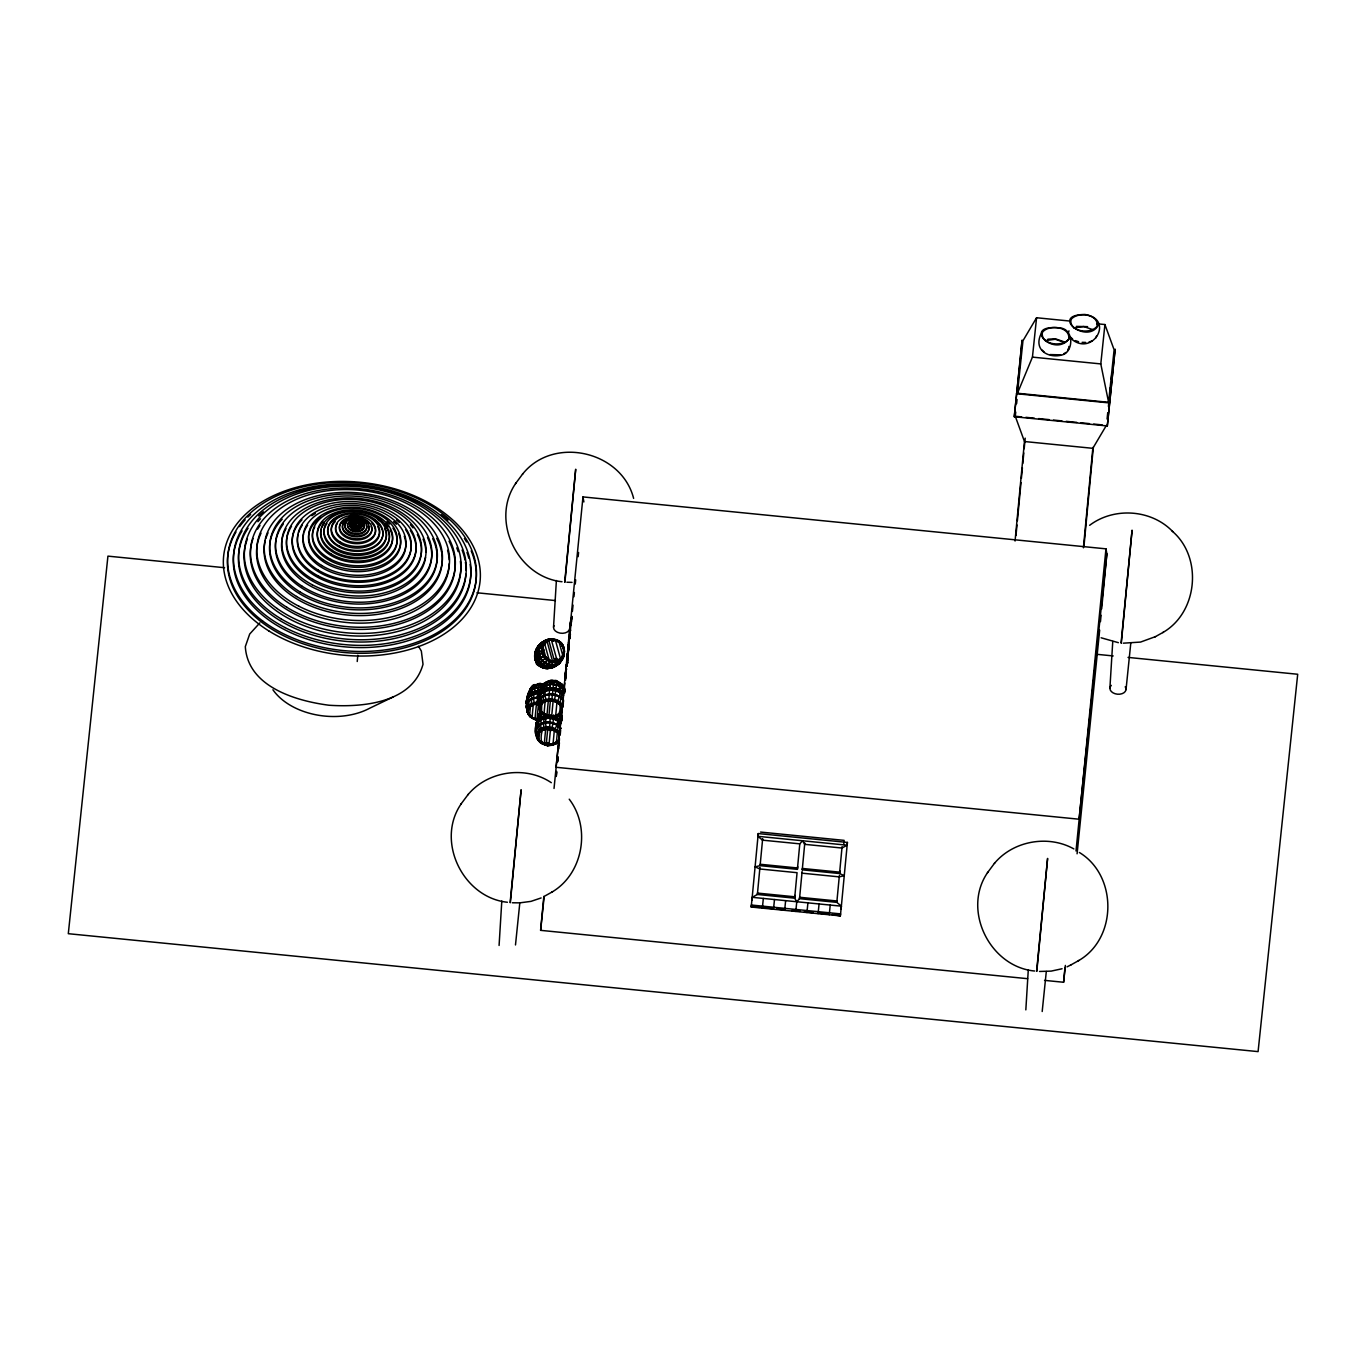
<?xml version="1.0" encoding="UTF-8"?>
<svg xmlns="http://www.w3.org/2000/svg" width="1366" height="1366" viewBox="0 0 1366 1366"><rect width="100%" height="100%" fill="white"/><g stroke="black" fill="none" stroke-linecap="round" stroke-linejoin="round"><path stroke-width="1.5" d="M542.302 660.837L545.888 657.422L548.073 659.197L540.492 666.625L536.326 662.305L534.874 656.619L537.299 647.364L543.378 644.223L541.858 650.233M559.428 688.242L559.428 687.03M563.048 656.773L559.104 663.569L554.972 665.396M535.318 719.438L532.45 718.106M547.868 744.931L551.079 744.402A11.065 8.179 6 0 0 553.042 743.992L553.657 743.787A11.065 8.179 6 0 0 555.381 743.019L557.687 741.209A11.065 8.179 6 0 0 558.643 739.894L559.018 739.177M547.766 746.263L546.946 745.665M550.703 717.85L549.917 716.655L550.805 717.901M563.373 654.007C565.814 650.592 562.092 639.015 557.465 641.781M563.646 649.431L564.056 647.945L563.697 651.838A11.269 10.621 46.7 0 1 563.424 653.87L563.834 650.814M563.355 654.041L562.16 656.653A11.065 10.416 46.7 0 1 560.965 658.207L560.453 659.01M527.378 706.803L527.413 704.685M535.506 656.619L536.172 651.821M534.891 688.413C530.93 708.664 538.563 710.832 538.084 687.901M567.624 657.524L566.668 660.154L567.266 654.024M534.499 703.08L537.197 702.568M546.28 727.736L541.124 729.12L541.26 730.571C531.374 743.719 538.665 707.486 540.868 713.53M546.212 699.955L546.246 701.441L543.48 702.209L549.064 699.392A11.269 8.333 6 0 1 549.764 699.358M537.043 704.088L537.094 702.585M538.614 722.546L538.665 727.19M541.243 694.457L541.448 692.46M546.332 727.736L546.28 729L540.731 730.11L541.175 714.742M548.978 699.409L548.927 700.912C542.2 703.302 544.658 675.846 553.862 680.61C563.885 677.741 560.555 705.146 554.494 701.458C554.306 697.07 565.439 709.944 559.121 704.002L559.479 702.824M557.243 714.777C561.085 736.052 539.911 735.352 547.032 714.845M567.01 665.925L566.207 664.986L566.019 666.71M548.944 640.039A13.626 12.823 46.7 0 1 549.781 640.056C552.086 637.58 542.353 641.986 546.793 640.671M566.139 673.301L565.49 672.721L564.978 678.048L566.531 668.674M556.679 718.465L556.799 716.33M499.085 945.46L501.8 901.065M553.537 627.028L556.389 580.533M1025.832 1009.884L1028.291 969.723M1109.909 687.986L1112.761 641.474M527.839 706.973C526.251 715.169 531.647 719.25 537.709 719.472M567.59 663.586L569.468 634.422L570.476 634.336M571.312 621.871L571.022 625.099L571.791 616.493M510.133 902.585L521.112 789.753L510.355 902.602M547.664 744.214C546.52 748.295 562.007 741.362 559.121 738.033C560.401 744.333 548.347 747.441 544.556 744.333M568.051 649.174L569.178 648.03M568.154 651.684L568.854 644.598M1036.606 971.243L1047.602 858.411L1036.828 971.26M1121.093 642.993L1132.072 530.162L1121.315 643.027M562.007 658.224L562.365 656.039L563.014 656.961M569.041 638.725L569.178 637.444M568.922 640.125L568.615 643.147M563.697 650.848L563.714 651.565A11.065 10.416 46.7 0 1 563.424 653.614L562.297 656.705M569.878 630.341L569.776 631.348L570.22 626.191M568.649 642.908L568.734 641.969M570.066 626.089L570.049 627.779L570.22 626.618M537.367 696.284L537.675 692.733M553.674 717.201L553.845 715.101M565.712 670.057L565.9 670.194M565.285 675.709L565.217 676.272M565.131 677.177L565.302 675.624M569.793 631.263L569.998 626.806L570.407 629.863M571.227 622.725L571.056 624.364M567.471 654.536L567.283 656.773M571.09 624.023L570.629 621.752L570.527 622.811M568.461 650.523L567.949 650.472M565.917 667.94L565.848 670.723M568.905 640.125L568.819 641.286M570.1 627.95L571.825 616.271M554.033 715.545L551.881 729.564L552.103 728.317M565.865 668.298L566.48 669.323M565.797 669.272L566.207 666.847L566.07 668.333M569.776 628.906L569.366 633.295M565.575 678.543L566.105 672.789M569.776 638.417L569.878 637.376L569.759 638.434M571.125 624.672L571.483 620.83M357.226 661.503L357.824 655.202M529.632 715.084L530.486 705.949M532.074 717.355L533.321 704.207L534.533 703.763A11.065 8.179 6 0 1 536.496 703.353L538.545 703.217L537.026 719.353L535.028 718.823A11.065 8.179 6 0 1 533.184 718.021L529.137 714.384A11.065 8.179 6 0 1 528.454 712.898L528.3 712.386A11.065 8.179 6 0 1 528.693 708.339L528.932 707.861A11.065 8.179 6 0 1 529.888 706.546L533.321 704.207M535.028 718.823L536.496 703.353M541.824 685.22C542.131 680.558 532.723 685.749 534.926 688.123M538.87 739.996L539.741 730.861M541.517 711.908L541.773 703.37A11.065 8.179 6 0 0 540.816 704.685L540.031 707.144M551.181 744.026A11.269 8.333 6 0 0 553.179 743.599L553.811 743.394A11.269 8.333 6 0 0 555.569 742.592L550.549 744.47L544.283 743.736A11.065 8.179 6 0 1 542.439 742.933C540.099 741.123 541.141 730.025 543.77 728.676A11.065 8.179 6 0 1 545.734 728.266L552.547 728.932A11.065 8.179 6 0 1 554.391 729.734L554.955 730.059A11.065 8.179 6 0 1 556.508 731.151L558.438 733.371A11.065 8.179 6 0 1 559.121 734.857L559.275 735.369A11.065 8.179 6 0 1 559.377 735.881M543.958 714.179L545.188 701.014L546.417 700.587A11.065 8.179 6 0 1 548.381 700.16L555.177 700.843A11.065 8.179 6 0 1 557.021 701.646L557.601 701.953A11.065 8.179 6 0 1 559.138 703.063C560.948 705.488 560.248 712.898 558.028 714.93A11.065 8.179 6 0 1 556.303 715.699L555.672 715.904A11.065 8.179 6 0 1 553.725 716.313L546.912 715.647A11.065 8.179 6 0 1 545.068 714.845L541.021 711.208A11.065 8.179 6 0 1 540.338 709.722L540.048 708.681A11.269 8.333 6 0 1 540.065 705.556C537.043 696.626 539.826 680.985 550.976 681.036M544.283 743.736L545.734 728.266M546.912 715.647L548.381 700.16M546.263 744.265L547.8 728.129M548.91 716.177L550.43 700.041M540.731 730.11C552.581 730.212 548.927 725.278 550.31 718.209M550.686 717.389L550.464 714.76M545.905 700.895L551.796 700.331L554.511 701.475L556.816 681.207L556.577 682.215L561.289 684.793M552.854 690.103C551.898 687.73 553.93 691.281 553.759 689.113M553.811 681.036L551.727 700.912L548.773 700.314L549.969 684.725M549.03 744.538L550.549 728.402M551.659 716.45L553.196 700.314M553.042 743.975L554.391 729.751M555.672 715.869L557.021 701.663M556.406 742.37L557.379 731.988M1027.608 978.688L540.612 930.348L543.822 896.455M554.033 788.455L582.975 496.917L1105.965 548.842L1106.87 553.845L1101.662 608.912M564.978 678.048L565.644 670.757M566.207 664.986L566.105 666.062M567.3 653.631L567.197 654.638M568.119 645.469L569.076 642.925M570.459 629.367L569.639 630.597L570.527 630.597M570.544 628.599L571.022 623.596M556.252 776.093L556.679 771.329M557.635 761.357L558.079 756.542M556.269 776.469L556.662 772.319M557.635 761.955L558.028 757.823M567.078 663.552L567.693 662.51M568.922 645.435L568.546 649.448L568.171 648.15M751.198 907.024L751.385 905.026L840.551 913.888L840.363 915.869L751.198 907.024L759.752 907.365M752.034 898.982L758.25 833.567L847.415 842.429L841.097 908.953L841.388 906.187L836.812 902.363L799.52 898.674L796.771 901.748L795.78 911.446M762.348 908.134L763.338 898.435M773.498 909.227L774.488 899.545M784.647 910.337L785.638 900.638M796.771 901.748L794.653 898.179L797.061 872.686L759.786 868.981L755.074 866.829L760.094 865.651L797.385 869.357L799.793 843.846L802.542 840.773L804.659 844.342L841.951 848.03L847.125 845.195L847.415 842.429M839.373 875.486L836.812 902.363L836.948 900.979L799.673 897.274L799.52 898.674L802.081 871.781L801.927 873.164L839.219 876.87L844.239 875.691L839.527 873.54L802.252 869.835L804.796 842.942L804.659 844.342M806.93 912.556L807.921 902.858M818.08 913.666L819.071 903.968M829.23 914.759L830.221 905.077M842.088 846.647L839.527 873.54L839.817 870.774M843.727 844.53L844.12 840.363L760.555 832.065M1107.314 425.953L1115.117 349.354L1107.314 425.953L1014.272 416.732L1022.075 340.117L1019.907 363.134M1015.058 541.021L1024.466 441.525L1015.28 416.271L1021.648 416.903M1015.997 535.523L1016.987 524.937M1017.397 520.702L1021 482.591M1021.392 478.356L1022.4 467.787M1022.793 463.552L1023.8 452.966M1024.193 448.731L1025.2 438.145M1040.858 334.26C1032.952 351.421 1050.761 359.497 1064.199 354.238C1073.949 348.893 1073.01 329.086 1060.187 327.942C1018.968 323.537 1055.73 360.351 1070.21 337.18M1098.691 324.374C1088.378 346.196 1048.183 314.829 1084.894 314.47C1115.971 319.234 1091.263 359.19 1069.766 337.402M1083.409 547.8L1092.817 448.321L1106.426 425.321M1083.938 546.537L1093.346 447.041M1044.546 980.378L1063.602 982.256L1065.002 967.435M1076.015 850.967L1105.965 548.842M1099.664 630.085L1077.091 853.801M1100.467 621.615L1101.064 615.263M565.165 676.87L565.268 675.794L565.814 676.46M565.678 670.467L566.122 667.991M567.112 655.424L566.941 657.439L567.897 657.456M570.305 624.996L571.073 624.621M558.831 748.841L559.411 742.831M565.848 676.938L565.951 675.863M561.238 659.215L560.555 661.503M566.036 666.659L565.9 668.059L566.122 665.84M565.917 669.938L566.07 668.572M560.214 734.993L560.623 730.178M565.865 676.836L565.951 675.726M566.805 665.447L567.624 657.029M569.759 638.673L570.254 633.944M558.728 640.825L555.979 639.698A11.884 11.201 46.7 0 1 561.067 659.283L564.124 653.785L563.253 654.263M569.81 628.582L569.946 627.233M561.682 719.592L562.092 715.255M568.546 651.258L568.905 647.706M541.585 689.471L541.978 683.785L544.932 684.383M569.383 639.322L570.22 631.212M561.614 720.804L562.024 716.74M563.014 706.888L563.39 702.431M567.044 666.147L567.675 660.068M515.494 944.948L519.814 902.858L530.964 901.372L541.141 897.94M565.592 680.114L566.07 674.65M1042.19 1011.506L1046.305 971.499M1126.028 689.574L1130.775 643.266M527.225 701.834L527.874 697.616M527.993 698.521L527.942 703.541M539.997 694.252L540.253 703.541M537.35 722.341L537.248 729.239M539.758 694.44L540.236 692.63M538.648 722.187L538.853 720.189M543.651 719.182L543.753 718.277M546.929 717.645L547.049 716.552M568.615 640.432L568.734 639.203L568.188 651.445M570.185 625.748L570.92 619.003M569.981 629.214L570.578 630.221M564.875 683.034L556.03 767.282L1079.02 819.207L1106.87 553.845M565.319 678.834L566.207 670.399M566.634 666.198L567.522 657.763M569.52 638.81L570.407 630.392M570.903 625.321L571.722 617.756M572.388 611.439L573.054 605.121M573.942 596.703L574.386 592.485M575.257 584.067L575.701 579.85M578.142 556.679L578.586 552.479M565.9 676.563L565.609 672.311M540.612 930.348L544.112 897.018M799.793 843.846L762.501 840.158L757.959 836.334L758.25 833.567M751.283 906.153L752.188 897.325L757.379 894.474L794.653 898.179L794.944 895.413M751.932 900.092L752.222 897.325L841.354 906.17L840.449 915.015L836.214 914.588M762.501 840.158L762.655 838.758L760.094 865.651L760.247 864.268L797.522 867.973M759.786 868.981L759.923 867.598L757.379 894.474L757.515 893.091L794.807 896.796M797.385 869.357L797.676 866.59M802.252 869.835L802.388 868.452L839.68 872.157M840.363 915.869L831.928 914.537M1014.272 416.732L1019.685 365.2M1096.642 323.725L1104.923 324.545L1114.11 349.798L1108.594 402.304L1017.465 393.254L1022.963 340.749L1036.572 317.749L1069.715 321.044M1015.228 416.818L1015.723 412.071M1016.611 403.67L1017.055 399.47M1017.465 393.254L1032.44 357.124L1036.572 317.749M1108.594 402.304L1100.791 363.919L1104.923 324.545M1107.075 419.021L1107.741 412.72M1108.407 406.419L1109.072 400.118M1109.943 391.718L1110.387 387.517M1111.275 379.116L1111.719 374.916M1063.602 982.256L1065.378 965.42M561.699 693.228L561.819 692.135M569.929 627.438L570.032 626.396M571.142 623.835L570.339 623.528M569.827 630.853L569.707 632.048L569.946 629.555M571.466 619.259L570.305 623.955M566.087 674.462L566.173 673.711M564.824 689.437L564.414 693.365L564.875 688.327M554.442 681.736A11.065 8.179 6 0 0 553.759 681.651L550.874 681.651M562.263 711.635C556.474 716.723 561.272 715.186 550.31 716.125M565.097 580.618L564.926 582.07L575.701 469.221L564.704 582.053L564.943 580.618M564.329 650.848L564.038 655.151L562.16 657.985M564.517 651.172L563.595 653.58M535.079 653.17L536.753 649.67L543.036 647.125L542.2 647.399L545.273 642.618L550.378 639.92M535.387 656.636L536.121 653.375M549.678 688.464L549.952 686.364M541.534 688.464C539.553 692.306 543.241 713.24 539.655 705.71M538.972 698.026C536.223 701.407 541.226 716.945 542.456 712.079M536.155 727.293C530.913 734.071 545.871 747.8 540.014 740.884M561.272 658.702L553.332 660.854L551.574 664.849M534.618 692.272L534.943 690.172M543.856 717.184L544.214 713.291M538.067 689.54L538.306 688.054M560.572 658.873L562.485 656.056M554.972 660.171L554.989 659.18L554.613 660.051M558.95 722.477L557.994 727.241M554.767 699.99L548.961 700.109M556.918 730.69L556.56 732.125L552.018 728.044A11.269 8.333 6 0 0 551.335 727.856M538.136 687.474C539.416 683.154 537.555 684.571 541.875 684.827A11.065 8.179 6 0 1 543.241 685.032M550.02 684.298L550.874 680.644M544.061 713.462L543.548 729.546L543.531 728.061L546.298 727.497M548.039 745.477L540.116 741.96L537.589 737.401M536.684 724.748L537.521 721.18M550.259 684.451L550.618 682.693M558.011 663.244L558.899 660.82M546.827 686.996L547.083 685.8M531.972 689.693L531.323 703.968M543.924 686.227L543.207 700.792M560.726 698.726L561.187 696.728M561.17 659.368L561.187 659.266A11.884 11.201 46.7 0 1 541.824 652.777A11.884 11.201 46.7 0 1 556.064 639.612L558.626 640.842M536.428 684.912C526.866 681.31 528.318 710.883 530.162 705.505A11.269 8.333 6 0 1 530.606 705.112M553.725 661.707A11.269 10.621 46.7 0 0 555.74 661.468C560.675 663.91 541.704 671.833 548.534 667.189M551.352 639.203L553.076 639.817L550.378 640.039M555.194 728.932L555.074 729.376A11.269 8.333 6 0 1 555.689 729.734M563.714 651.565L563.458 652.487M550.566 744.214L550.737 744.829A12.123 8.947 6 0 0 559.343 740.372M553.401 715.391L553.059 716.996L555.757 716.45L558.779 713.701M544.078 688.208L544.385 686.996M541.448 716.313L541.756 715.084M558.216 661.059L560.828 658.173M562.86 647.091A11.269 10.621 46.7 0 0 562.246 645.811L562.894 645.162L564.056 647.945M551.796 700.331L559.736 703.644L557.191 701.731M556.56 732.125L554.374 730.605L554.562 729.068A11.269 8.333 6 0 0 553.947 728.761M557.362 701.321L557.191 700.98A11.269 8.333 6 0 0 556.594 700.673M558.352 660.495L558.933 659.846A11.065 10.416 46.7 0 0 560.504 658.668L555.416 640.261A11.065 10.416 46.7 0 0 553.418 639.834L552.53 639.783A11.269 10.621 46.7 0 0 549.832 640.022L551.113 639.288M535.37 719.967L535.54 717.97M537.555 660.871C526.781 662.937 558.182 640.022 535.096 654.673M537.077 661.588L538.136 664.73L542.473 660.666M528.147 710.337L527.891 713.223L526.525 700.843L531.716 687.064L531.34 689.164M544.727 684.759C538.955 682.744 530.862 685.681 529.701 691.503M529.82 692.391L530.401 690.308M529.615 691.179L530.879 689.13M530.384 688.976L527.225 698.282L528.13 708.732C525.654 710.32 530.298 718.738 528.915 713.308M528.044 709.961L528.215 711.054L529.957 705.966M540.202 707.81L539.758 710.047L538.409 697.667L542.268 685.8L541.978 688.703M540.099 707.878L540.526 704.668M539.553 716.074L539.45 713.923M537.009 733.798C537.623 739.689 536.923 729.666 541.141 729.837M537.401 735.25L538.17 732.774A11.065 8.179 6 0 1 539.126 731.459L542.558 729.102M537.47 735.967L537.897 732.757M561.887 707.212L560.009 713.906L561.033 713.325M530.008 693.125L530.589 691.076M542.251 688.686L543.224 685.971M539.263 718.038L540.577 714.077M535.352 688.225L536.223 685.39M528.54 695.243L529.171 693.125M538.17 718.857L538.921 718.072M563.424 699.836L561.802 704.668M560.777 727.924L559.138 732.739M532.023 689.676L533.56 685.476L533.85 686.449M543.907 686.5C547.664 679.534 542.541 683.649 541.619 688.293M541.773 712.796L541.363 714.281M557.413 730.725L559.667 720.958L559.428 713.206M553.145 717.372L556.303 716.143M539.587 695.584L540.27 693.416M537.06 723.28L537.641 721.504M556.85 730.912L554.613 729.854M556.901 730.964L558.762 733.679L556.491 732.091M1068.246 332.98L1068.98 330.845M1067.614 350.635L1068.297 348.603M1095.959 337.795L1096.642 335.797M532.706 689.403L533.338 687.576M536.138 658.173L535.165 659.522L535.079 654.758M553.623 742.899L555.842 742.438M548.142 682.197L547.971 681.19M553.572 744.504L553.401 743.531L550.635 744.077M555.979 715.562L555.979 716.808L558.592 715.716L559.633 713.325M561.102 704.702L562.365 710.081M558.557 732.586L559.206 738.135M555.808 742.558L555.945 743.804L556.986 741.414M535.831 653.904L536.292 651.121M543.566 644.291L542.268 649.482A11.065 10.416 46.7 0 1 542.541 647.484L545.461 642.43A11.065 10.416 46.7 0 1 547.032 641.252C553.008 637.563 562.058 641.166 563.304 648.269M550.242 639.425C528.147 646.152 556.491 675.555 563.987 653.699M529.205 694.662L529.359 694.287A12.038 8.879 6 0 1 544.129 684.861M562.86 706.751L562.792 706.888A12.038 8.879 6 0 0 543.497 700.621A12.038 8.879 6 0 0 546.588 715.921M562.894 645.333L562.416 646.067M539.28 731.305L538.067 720.906L540.953 711.976M558.301 741.584L553.076 744.385M541.226 644.137L541.363 643.915A13.216 12.448 46.7 0 0 540.646 644.359M556.645 658.139L554.972 659.795M545.768 683.256L543.634 685.203L543.446 683.888M561.87 707.178L561.836 710.047M559.24 735.267L558.335 733.235M537.401 648.816L536.906 650.779A11.065 10.416 46.7 0 1 537.419 650.25M544.573 744.914L544.795 742.882M560.162 660.598L558.865 662.681M552.889 661.69L558.967 660.393M550.976 661.434A11.269 10.621 46.7 0 0 552.342 661.656L553.332 660.854M531.75 688.379L534.089 685.954M540.987 713.291L539.929 714.708M558.643 739.894L558.882 739.416A11.065 8.179 6 0 0 559.343 737.93M539.041 718.345L538.597 719.216A12.123 8.947 6 0 1 541.551 711.635A11.269 8.333 6 0 1 541.209 711.208L541.021 710.901M555.672 742.831L558.831 739.518M529.991 691.111L530.657 689.813A11.065 8.179 6 0 0 530.093 691.879M541.875 687.918L542.848 686.056M541.465 712.591A11.065 8.179 6 0 0 539.672 715.289L541.38 712.198M536.121 654.28L535.506 656.38M538.853 716.091L535.643 728.044L538.067 740.27L538.153 738.221A11.269 8.333 6 0 0 538.255 738.801L538.58 739.296A11.269 8.333 6 0 0 538.938 739.757M562.143 656.961L562.485 656.38A11.269 10.621 46.7 0 0 563.031 655.151M538.75 645.759L542.08 642.618L553.11 639.186M556.218 658.241L555.979 659.334L556.884 658.993M557.84 663.62L555.501 666.249L552.564 667.154M530.571 715.255L530.469 717.287L529.837 714.725M547.766 659.624L550.054 661.178L556.116 660.7M550.088 661.195L553.384 661.434M530.964 689.232L532.211 687.422M528.13 708.732L530.145 707.144M539.587 707.827L542.029 703.968M537.538 733.781L539.16 730.912M559.121 740.321L555.825 743.804M543.531 667.94C525.21 661.161 547.083 659.437 543.053 652.572M558.352 641.474L553.076 639.049M515.955 483.035C489.831 520.309 517.526 577.135 562.007 581.728M461.366 803.584C435.259 840.841 462.937 897.684 507.418 902.26M987.84 872.225C961.544 909.739 989.821 966.923 1034.643 971.021M549.695 661.776L546.998 665.208M551.796 892.169C583.145 874.001 591.136 827.745 569.229 799.195M1162.756 632.578C1197.88 612.583 1202.985 557.243 1172.165 531.135M1078.269 960.81C1117.405 938.698 1117.644 875.606 1079.362 852.486M560.914 660.102L561.546 659.215M537.692 648.218L538.733 646.955M539.604 645.759L540.287 644.837M522.478 474.241C552.94 435.481 621.53 450.66 633.619 498.385M467.906 794.79C487.611 770.885 525.654 765.319 551.318 782.701M994.38 863.432C1013.128 840.773 1048.285 834.541 1073.864 848.918M515.511 483.632L522.871 473.729M460.923 804.164L468.299 794.261M987.413 872.823L994.772 862.902M556.44 664.405L557.123 663.5M536.496 651.121L537.521 649.909A11.269 10.621 46.7 0 0 536.736 651.07M551.437 665.037L546.485 668.469M538.409 646.238L537.999 648.201A11.884 11.201 46.7 0 1 538.682 647.723M546.912 640.261L547.834 640.859L544.061 644.65L541.124 645.452M553.452 665.515L554.169 664.593M547.698 659.59L548.073 659.197C557.208 661.588 536.718 670.228 546.537 667.667M547.134 660.529L545.529 662.168M536.565 657.49L537.606 656.38M562.912 686.671L563.458 685.886L564.124 688.618M542.063 642.771L544.71 640.705M259.847 622.896L249.705 634.029L245.317 646.613C247.775 686.688 295.551 700.878 328.95 705.232C362.707 707.52 412.293 702.995 423.016 664.269L421.343 651.07L418.491 646.238M543.975 663.808L544.846 662.92M563.714 650.95A11.065 10.416 46.7 0 0 562.263 645.725L561.033 642.771M547.493 742.523L548.244 743.531L547.476 742.882M545.529 657.814L544.71 658.549L545.461 657.763L547.817 659.676M546.127 666.027L545.358 666.608M547.168 640.295A13.643 12.84 46.7 0 0 536.77 653.751A13.643 12.84 46.7 0 0 549.405 666.625L550.088 665.925M541.329 661.742L539.28 663.654M543.241 664.508L542.387 665.242M541.004 644.154L542.985 643.062M539.058 646.647L540.151 645.896M543.241 642.601L544.59 641.61M546.998 641.337L547.305 640.944A11.269 10.621 46.7 0 1 548.534 640.398M538.87 664.064L538.836 664.115A13.131 12.362 46.7 0 0 557.226 664.559A13.216 12.448 46.7 0 1 538.341 663.603A13.216 12.448 46.7 0 1 539.997 644.803A13.131 12.362 46.7 0 0 539.416 645.333M554.801 659.437L556.611 659.334M538.716 664.115L538.785 664.064A11.269 10.621 46.7 0 1 538.17 663.381A11.065 10.416 46.7 0 0 540.133 665.379A11.269 10.621 46.7 0 1 539.143 664.422M539.348 659.027L540.304 658.19M560.401 643.318L558.199 641.474A13.165 12.396 46.7 0 0 556.696 640.534A13.25 12.482 46.7 0 1 558.028 641.422L560.641 643.488A13.165 12.396 46.7 0 1 561.17 644.12A13.25 12.482 46.7 0 0 560.555 643.574A11.269 10.621 46.7 0 1 561.87 645.213L562.246 645.811M553.332 640.671L555.774 639.544M541.09 657.558L542.917 655.936M538.067 655.953L539.041 655.168M529.479 706.785L531.903 704.446M529.632 706.956L534.089 704.293M530.059 707.195L531.886 704.924M541.363 703.61L543.753 701.031M541.499 703.78L545.973 701.1L551.762 700.553M541.943 704.002L543.753 701.27M559.035 714.264L560.333 713.12A11.065 8.179 6 0 0 561.289 711.806L561.938 712.181M553.145 641.371L555.245 640.278M546.998 745.375L540.202 741.84M539.843 654.604L541.653 653.426M537.948 649.516L538.972 648.799M543.053 702.209L545.188 701.014M1089.624 525.312C1114.093 506.803 1151.504 509.347 1172.762 531.613M1063.653 353.845L1066.026 352.411M557.687 641.303L558.592 640.825M543.463 701.219L543.992 700.895A11.269 8.333 6 0 1 544.556 700.604M543.105 652.572L542.268 653.068A11.269 10.621 46.7 0 0 542.473 653.733M1123.296 643.181L1140.559 642.071L1155.482 636.624M1067.034 966.855L1071.012 964.857M559.155 662.271L560.248 661.656M538.853 718.738L538.443 717.935M543.975 896.506L552.462 891.793M1154.936 636.915L1163.422 632.202M1070.466 965.164L1078.952 960.435M539.775 648.389L541.585 647.586M393.306 696.882L369.844 708.151A62.495 42.141 5.4 0 1 272.927 689.762M532.006 705.676L534.26 703.388M531.937 705.693L534.362 704.617L534.294 703.149M543.446 717.048L543.531 717.013A13.728 10.143 6 0 1 560.589 720.992M556.064 715.425L558.455 714.367M543.139 722.955L543.07 723.399A13.079 9.664 6 0 0 537.35 736.411M543.139 723.365L543.07 723.399A13.079 9.664 6 0 1 560.675 728.846A13.165 9.733 6 0 0 542.575 723.485A13.165 9.733 6 0 0 537.692 736.991M555.894 661.076L558.37 660.171L552.547 661.264A11.065 10.416 46.7 0 1 550.549 660.871L545.324 657.627A11.065 10.416 46.7 0 1 544.061 655.987L543.702 655.39A11.065 10.416 46.7 0 1 542.251 650.148L543.685 656.278A11.269 10.621 46.7 0 0 544.983 657.951L545.478 658.446A11.269 10.621 46.7 0 0 547.134 659.778L547.732 660.154M554.664 665.823L552.991 665.959A11.269 10.621 46.7 0 1 552.496 666.181M546.144 668.418L543.224 667.889L551.762 667.171M1073.813 327.891L1083.75 326.542L1093.21 329.804M1045.246 340.629L1055.286 339.263L1064.831 342.559M1089.061 341.961L1092.032 340.988M546.144 699.99L546.383 699.904A11.269 8.333 6 0 1 547.032 699.734M1062.082 968.75L1051.188 971.106L1039.543 971.465M544.846 640.671L547.066 640.278M544.812 743.514L547.698 744.59M554.835 664.764L556.082 664.457M534.021 704.071L536.889 703.507M543.327 729.205L546.161 728.624M545.615 641.217L546.741 640.995M550.788 667.291L549.047 668.162M559.531 682.334L563.458 685.886M544.505 715.699L547.254 716.791L544.385 715.084M1076.357 326.389L1087.575 326.645M1047.876 339.195L1055.337 338.785L1065.446 342.285M1060.648 354.836L1050.061 354.579M545.102 642.583L545.119 642.464A11.269 10.621 46.7 0 1 545.632 642.037M549.917 640.022L553.11 639.681M546.11 667.769L549.388 667.428M519.661 902.858L512.335 902.772M572.047 582.377L566.907 582.24M539.109 684.366L541.926 684.383M537.077 703.285L538.545 703.285M546.315 728.198L551.984 728.761M550.276 716.399L542.609 712.779M1082.094 342.337L1085.663 342.422M553.23 639.834A11.269 10.621 46.7 0 1 555.262 640.227L551.386 639.971L557.157 660.7M541.875 684.827L541.175 684.776A11.065 8.179 6 0 0 537.76 684.998M567.88 651.036L567.983 649.977M541.721 711.549L542.353 714.111M1032.44 357.124L1100.791 363.919M1016.458 393.698L1109.482 402.936M1025.883 417.33L1034.352 418.167M1038.604 418.594L1049.19 419.635M1053.442 420.062L1061.911 420.899M1066.146 421.326L1076.75 422.367M1080.984 422.794L1089.47 423.631M1093.705 424.058L1102.174 424.894M1024.466 441.525L1092.817 448.321M224.587 567.71L107.931 556.133L68.3 933.695L1258.086 1051.615L1297.7 674.258L1128.043 657.405M476.956 592.776L555.433 600.562M1096.232 654.246L1113.188 655.936M757.959 836.334L847.125 845.195M753.417 906.375L759.786 907.007M766.155 907.639L772.524 908.27M781.01 909.107L785.262 909.534M793.748 910.371L800.117 911.002M808.604 911.839L812.855 912.266M821.342 913.12L827.711 913.752M763.987 907.792L772.49 908.629M776.725 909.056L785.228 909.91M791.597 910.541L800.083 911.378M804.335 911.805L812.821 912.642M819.19 913.273L827.676 914.11M1118.378 642.669L1101.116 637.785M549.149 728.42L552.12 729M549.132 728.641L556.952 731.903M540.219 741.072A11.269 8.333 6 0 0 541.79 742.199L542.37 742.523A11.269 8.333 6 0 0 544.249 743.326L547.886 744.077M538.067 740.27L537.026 735.403M555.313 700.16L554.647 699.955A11.269 8.333 6 0 0 553.981 699.768M540.116 708.937C538.767 712.574 549.166 718.243 546.895 715.238A11.269 8.333 6 0 1 545.017 714.435L544.436 714.111A11.269 8.333 6 0 1 542.848 712.984L542.387 712.557M535.011 718.414L535.677 718.636A11.269 8.333 6 0 0 537.726 719.079M555.416 640.227L556.064 640.449A11.065 10.416 46.7 0 1 557.943 641.32A11.269 10.621 46.7 0 0 556.577 640.705M550.31 661.264L549.644 661.042A11.269 10.621 46.7 0 1 548.364 660.478M1075.349 340.595L1078.577 341.705M556.611 682.624L561.375 685.237M554.681 701.117L561.238 705.727M544.863 714.469L547.425 715.408M535.54 719.626L530.862 717.048L528.198 711.976L529.291 715.221M542.234 742.558L544.778 743.497M541.773 743.326L544.624 744.88M527.891 713.223L527.447 712.352M536.958 738.067L537.248 734.686M543.548 667.137L536.872 662.015M559.155 682.641L562.758 686.108M562.399 688.02L561.802 683.922L561.409 685.254M542.644 712.796L544.897 714.76L544.727 713.667M542.831 713.735L544.88 715.374L542.234 714.094M532.962 717.901L530.742 716.074M530.947 716.928L533.064 718.414M539.604 742.182L541.96 743.77L542.08 741.755M541.312 742.267L538.392 739.296A11.065 8.179 6 0 1 537.692 737.811L537.077 735.745M548.056 659.249L544.129 655.185M545.188 658.139L547.407 659.949M540.099 662.903L540.031 663.056A13.711 12.909 46.7 0 0 561.682 659.471M561.58 707.844L560.982 705.146M1070.637 337.197L1072.634 339.058M1042.036 350.038L1044.068 351.899M564.329 690.547L564.414 692.904M560.162 702.5L562.468 688.498M560.982 714.503L561.785 720.992M561.067 714.828L560.828 713.974M539.69 707.622L540.116 708.937M542.695 713.189L540.219 709.313A11.065 8.179 6 0 1 540.577 705.163M540.304 711.276L540.714 712.181L541.056 711.071M540.39 711.601L539.655 707.298M529.257 714.572L530.811 716.382M537.094 736.052L536.804 733.901M538.511 739.484L540.048 741.294M560.401 704.344L561.067 705.283A11.065 8.179 6 0 1 561.75 706.768L561.904 707.281A11.065 8.179 6 0 1 561.528 711.327L560.009 713.906M545.136 658.088L543.514 655.68A11.269 10.621 46.7 0 1 542.712 654.399M561.306 704.685L560.999 704.207A11.269 8.333 6 0 0 560.641 703.729M558.677 732.774L558.352 732.296A11.269 8.333 6 0 0 558.011 731.817M529.325 714.384L529.018 713.906A11.269 8.333 6 0 1 528.3 712.386M540.236 692.904L540.27 692.972A13.711 10.125 6 0 0 526.576 704.293M538.545 740.133L537.419 736.837A11.269 8.333 6 0 1 537.589 733.149M569.468 634.422L569.844 635.753M559.087 642.088L562.792 655.492M548.808 640.398L554.562 661.281M547.032 641.252L552.547 661.264M544.556 643.386L549.269 660.41M542.814 646.528L546.076 658.361M528.01 709.774L527.378 706.615M527.464 712.369L526.61 705.761M582.975 496.917L583.88 501.937M527.993 711.191A13.25 9.784 6 0 1 538.887 697.258A13.165 9.733 6 0 0 528.061 711.174L527.31 705.863M543.224 700.98L543.378 702.022M535.506 656.209L535.916 659.197M531.357 704.173L531.494 705.197M542.148 742.387L544.778 743.633M1068.844 346.452L1069.117 348.689M541.602 701.595L541.192 696.677M539.877 706.581L540.27 709.996M543.531 728.761L543.753 727.993A11.269 8.333 6 0 1 544.402 727.822M544.829 743.514L544.829 743.65A11.269 8.333 6 0 0 546.981 743.992M531.494 698.128L531.528 700.195M563.714 651.172L563.714 651.258A11.269 10.621 46.7 0 0 563.475 649.089M366.276 525.295A10.979 7.411 5.4 0 1 354.801 534.294A10.979 7.411 5.4 0 1 346.11 522.99M352.565 519.695A10.979 7.411 5.4 0 1 358.234 519.831M363.254 521.88A10.979 7.411 5.4 0 1 365.081 523.468M470.143 564.482A119.064 80.287 5.4 0 1 335.353 645.708A119.064 80.287 5.4 0 1 242.055 530.862M466.967 552.496A119.064 80.287 5.4 0 1 468.811 558.182M471.185 550.891A124.75 84.129 5.4 0 1 346.52 652.692A124.75 84.129 5.4 0 1 235.994 531.989M239.562 526.61A124.75 84.129 5.4 0 1 245.146 519.848M247.792 517.116A124.75 84.129 5.4 0 1 250.644 514.47M441.338 514.709A124.75 84.129 5.4 0 1 447.997 520.105M464.389 538.477A124.75 84.129 5.4 0 1 466.609 541.96M465.943 574.249A114.129 76.957 5.4 0 1 326.098 638.417A114.129 76.957 5.4 0 1 248.049 528.232M258.635 515.955A114.129 76.957 5.4 0 1 263.484 511.823M462.084 550.037A114.129 76.957 5.4 0 1 465.055 560.111M465.413 562.109A114.129 76.957 5.4 0 1 466.079 570.203M460.376 561.272A108.631 73.252 5.4 0 1 343.925 635.19A108.631 73.252 5.4 0 1 247.417 538.938M257.901 521.675A108.631 73.252 5.4 0 1 260.513 518.824M456.756 547.851A108.631 73.252 5.4 0 1 458.156 551.625M449.038 541.141A102.689 69.239 5.4 0 1 358.421 629.385A102.689 69.239 5.4 0 1 253.069 538.528M257.611 529.103A102.689 69.239 5.4 0 1 259.967 525.534M449.277 563.663A96.627 65.158 5.4 0 1 337.385 621.308A96.627 65.158 5.4 0 1 261.026 533.184M447.604 550.327A96.627 65.158 5.4 0 1 449.209 559.838M441.867 553.964A89.319 60.224 5.4 0 1 349.816 615.212A89.319 60.224 5.4 0 1 265.311 540.424M265.841 538.528A89.319 60.224 5.4 0 1 268.009 532.894M436.693 538.341A89.319 60.224 5.4 0 1 441.542 552.001M427.507 537.572A78.374 52.847 5.4 0 1 348.637 603.567A78.374 52.847 5.4 0 1 283.325 524.032M432.732 538.699A84.043 56.672 5.4 0 1 343.788 608.843A84.043 56.672 5.4 0 1 282.164 519.251M425.577 557.328A72.364 48.8 5.4 0 1 346.998 597.437A72.364 48.8 5.4 0 1 281.84 540.851M282.147 539.058A72.364 48.8 5.4 0 1 286.023 528.608M423.067 539.092A72.364 48.8 5.4 0 1 425.885 551.864M417.364 534.584A67.685 45.641 5.4 0 1 352.445 592.639A67.685 45.641 5.4 0 1 291.521 526.251M410.415 524.8A67.685 45.641 5.4 0 1 413.027 527.891M405.565 529.598A57.048 38.47 5.4 0 1 362.246 582.206A57.048 38.47 5.4 0 1 298.078 534.43M298.642 532.484A57.048 38.47 5.4 0 1 302.398 525.022M311.858 515.699A57.048 38.47 5.4 0 1 315.341 513.462M396.516 519.968A57.048 38.47 5.4 0 1 399.248 522.324M410.346 530.52A62.119 41.885 5.4 0 1 349.747 586.868A62.119 41.885 5.4 0 1 301.971 519.814M404.234 536.172A51.584 34.782 5.4 0 1 356.372 577.135A51.584 34.782 5.4 0 1 303.662 533.679M304.174 531.92A51.584 34.782 5.4 0 1 307.64 525.193M393.647 521.692A51.584 34.782 5.4 0 1 396.396 524.237M398.633 533.628A46.154 31.111 5.4 0 1 343.976 570.168A46.154 31.111 5.4 0 1 321.01 517.253M392.947 528.181A42.466 28.635 5.4 0 1 356.919 567.351A42.466 28.635 5.4 0 1 314.761 526.935M386.937 521.59A42.466 28.635 5.4 0 1 389.634 524.1M390.215 529.94A37.77 25.476 5.4 0 1 350.908 562.143A37.77 25.476 5.4 0 1 322.991 521.692M385.639 523.81A37.77 25.476 5.4 0 1 388.217 526.781M387.585 529.649A34.474 23.239 5.4 0 1 357.192 558.796A34.474 23.239 5.4 0 1 321.283 529.12M322 527.191A34.474 23.239 5.4 0 1 324.186 523.502M377.716 519.097A34.474 23.239 5.4 0 1 380.892 521.419M384.802 525.329A34.474 23.239 5.4 0 1 386.8 528.181M384.597 528.608A31.333 21.122 5.4 0 1 353.435 555.177A31.333 21.122 5.4 0 1 326.935 523.537M372.457 518.79A27.713 18.68 5.4 0 1 375.752 546.212A27.713 18.68 5.4 0 1 335.421 544.59A27.713 18.68 5.4 0 1 337.385 517.39M338.802 516.707A27.713 18.68 5.4 0 1 343.464 515.05M350.328 513.906A27.713 18.68 5.4 0 1 357.533 514.043M377.784 526.764A24.195 16.307 5.4 0 1 352.94 547.817A24.195 16.307 5.4 0 1 335.182 521.658M371.894 523.178A20.046 13.506 5.4 0 1 357.243 543.685A20.046 13.506 5.4 0 1 337.385 523.451M348.671 517.031A20.046 13.506 5.4 0 1 352.052 516.587M371.074 526.354A16.29 10.979 5.4 0 1 361.922 539.399A16.29 10.979 5.4 0 1 341.261 533.338A16.29 10.979 5.4 0 1 346.81 519.234M366.515 521.334A16.29 10.979 5.4 0 1 369.264 523.673M368.461 525.808A13.37 9.016 5.4 0 1 352.752 536.462A13.37 9.016 5.4 0 1 345.957 521.146M348.637 519.78A13.37 9.016 5.4 0 1 351.813 518.96M360.607 521.539A8.435 5.686 5.4 0 1 360.214 531.135A8.435 5.686 5.4 0 1 347.527 526.183A8.435 5.686 5.4 0 1 358.643 520.788M356.987 522.615A2.886 1.947 5.4 0 1 358.421 525.62A2.886 1.947 5.4 0 1 353.879 525.568A2.886 1.947 5.4 0 1 354.784 522.597M355.501 522.478A2.886 1.947 5.4 0 1 356.253 522.478M549.781 667.257A11.065 10.416 46.7 0 1 543.805 667.223M540.697 665.771A11.065 10.416 46.7 0 0 543.156 667.018A11.269 10.621 46.7 0 1 540.782 665.754M537.709 662.903A11.065 10.416 46.7 0 1 536.36 660.495M536.104 659.846A11.065 10.416 46.7 0 1 536.172 652.572M550.054 667.274A11.269 10.621 46.7 0 1 543.958 667.223M537.35 662.237A11.269 10.621 46.7 0 1 536.36 660.376M536.121 659.71A11.269 10.621 46.7 0 1 536.189 652.299M560.641 643.488A11.065 10.416 46.7 0 1 561.904 645.128M542.012 648.287A11.269 10.621 46.7 0 1 542.131 647.621L542.319 646.972A11.269 10.621 46.7 0 1 542.541 646.323M542.797 645.708A11.269 10.621 46.7 0 1 543.087 645.094M543.805 643.967A11.269 10.621 46.7 0 1 544.214 643.437M558.421 641.696A11.269 10.621 46.7 0 1 559.565 642.549M561.768 657.507A11.269 10.621 46.7 0 1 560.914 658.549M563.577 648.423A13.165 12.396 46.7 0 1 553.145 664.713A13.165 12.396 46.7 0 1 538.802 650.114A13.165 12.396 46.7 0 1 555.194 639.886A13.079 12.328 46.7 0 0 538.887 650.114A13.079 12.328 46.7 0 0 553.145 664.627A13.079 12.328 46.7 0 0 563.509 648.44A13.25 12.482 46.7 0 1 553.025 664.918A13.25 12.482 46.7 0 1 538.597 650.216A13.25 12.482 46.7 0 1 555.091 639.937M559.445 642.361A13.165 12.396 46.7 0 1 560.06 642.908A13.079 12.328 46.7 0 0 559.394 642.413A13.25 12.482 46.7 0 1 559.975 642.976M562.143 645.469A13.165 12.396 46.7 0 1 562.946 646.903M556.662 640.603A13.079 12.328 46.7 0 1 558.079 641.439M560.572 643.557A13.079 12.328 46.7 0 1 561.119 644.171M562.075 645.503A13.079 12.328 46.7 0 1 562.877 646.938A13.25 12.482 46.7 0 0 562.092 645.555M547.305 640.193A13.626 12.823 46.7 0 0 536.923 653.631A13.626 12.823 46.7 0 0 549.542 666.471A13.626 12.823 46.7 0 0 563.099 656.261A13.643 12.84 46.7 0 1 549.405 666.625M561.819 659.351A13.728 12.926 46.7 0 1 546.878 666.932A13.728 12.926 46.7 0 1 536.035 652.914A13.728 12.926 46.7 0 1 547.373 640.671M562.587 656.141A13.728 12.926 46.7 0 1 562.092 658.566M540.031 663.176A13.711 12.909 46.7 0 1 544.044 641.525M544.812 641.269A13.711 12.909 46.7 0 1 547.254 640.808M562.433 656.261A13.711 12.909 46.7 0 1 562.16 657.9M554.067 666.13A12.123 11.406 46.7 0 1 537.487 663.944A12.123 11.406 46.7 0 1 538.682 647.416M555.586 664.627A12.123 11.406 46.7 0 1 555.108 665.157M553.793 666.079A11.884 11.201 46.7 0 1 552.632 666.898M552.018 667.24A11.884 11.201 46.7 0 1 537.658 648.679M557.482 664.542A13.301 12.516 46.7 0 1 538.409 663.535A13.301 12.516 46.7 0 1 540.082 644.598M540.731 644.171A13.301 12.516 46.7 0 1 541.431 643.779M558.489 663.33A13.301 12.516 46.7 0 1 558.011 663.961M558.284 663.415A13.216 12.448 46.7 0 1 557.806 664.03M538.972 664.166A13.131 12.362 46.7 0 1 538.836 645.845M539.621 715.289A11.269 8.333 6 0 1 540.151 714.333M540.475 713.889A11.269 8.333 6 0 1 541.67 712.642M537.555 737.298A11.065 8.179 6 0 1 537.931 733.252M557.516 741.175A11.269 8.333 6 0 1 556.611 741.926M539.843 730.025A11.269 8.333 6 0 1 540.321 729.649M545.068 727.668A11.269 8.333 6 0 1 545.751 727.566M546.844 744.794A12.123 8.947 6 0 1 536.36 735.335A12.123 8.947 6 0 1 547.015 727.002A12.123 8.947 6 0 1 560.18 734.362M559.479 740.184A11.97 8.845 6 0 1 540.919 742.882A11.97 8.845 6 0 1 541.653 728.693A11.97 8.845 6 0 1 559.804 734.191M536.343 734.345A13.165 9.733 6 0 0 537.726 736.633A13.25 9.784 6 0 1 542.575 723.058A13.25 9.784 6 0 1 560.863 728.454M536.121 733.747A13.165 9.733 6 0 1 544.505 722.58A13.165 9.733 6 0 1 560.794 728.471M536.07 730.195A13.626 10.057 6 0 1 543.941 718.84A13.626 10.057 6 0 1 560.76 723.57M536.223 730.827A13.694 10.108 6 0 1 543.514 718.892A13.694 10.108 6 0 1 560.828 723.553M536.087 729.837A13.643 10.074 6 0 1 543.975 718.465A13.643 10.074 6 0 1 560.811 723.212A13.711 10.125 6 0 0 543.548 718.516A13.711 10.125 6 0 0 536.24 730.469M536.172 728.215A13.728 10.143 6 0 1 543.702 716.894M536.121 727.207A13.626 10.057 6 0 1 544.18 716.484A13.626 10.057 6 0 1 560.538 720.667M536.223 727.856A13.711 10.125 6 0 1 543.753 716.535A13.711 10.125 6 0 1 560.606 720.633M538.836 719.472A11.884 8.777 6 0 1 541.756 711.396M560.401 713.684A11.884 8.777 6 0 1 561.409 715.221M560.128 713.479A12.123 8.947 6 0 1 561.836 716.074M536.906 723.553A13.216 9.767 6 0 1 542.883 713.769M557.687 714.896A13.216 9.767 6 0 1 562.16 719.455M557.738 714.538A13.216 9.75 6 0 1 561.87 718.499A13.131 9.699 6 0 0 558.335 714.999M543.019 685.783A11.065 8.179 6 0 0 542.148 687.679A11.269 8.333 6 0 1 543.105 685.8M543.702 684.912A11.065 8.179 6 0 1 544.522 684.127M544.983 683.768A11.065 8.179 6 0 1 545.478 683.427M547.732 682.334A11.065 8.179 6 0 1 549.644 681.822M550.31 681.719A11.065 8.179 6 0 1 550.993 681.634M551.676 681.6A11.065 8.179 6 0 1 552.359 681.583M555.125 681.856A11.065 8.179 6 0 1 561.546 685.015M561.955 685.442A11.065 8.179 6 0 1 562.69 686.347M543.873 684.947A11.269 8.333 6 0 1 544.317 684.554M546.383 683.239A11.269 8.333 6 0 1 546.963 682.966M548.859 682.351A11.269 8.333 6 0 1 555.108 682.249M556.474 682.59A11.269 8.333 6 0 1 559.018 683.615M559.599 683.939A11.269 8.333 6 0 1 561.17 685.049M562.075 685.903A11.269 8.333 6 0 1 562.468 686.364M559.24 713.837A11.269 8.333 6 0 1 558.745 714.179L558.216 714.503A11.269 8.333 6 0 1 556.457 715.289M555.177 715.682A11.269 8.333 6 0 1 553.828 715.921L553.128 716.006A11.269 8.333 6 0 1 552.427 716.057M549.61 715.904A11.269 8.333 6 0 1 548.227 715.63M562.211 711.754A12.038 8.879 6 0 1 554.716 716.552M562.126 712.096A11.97 8.845 6 0 1 554.664 716.86M547.271 716.484A11.97 8.845 6 0 1 542.934 701.356A11.97 8.845 6 0 1 562.638 706.649M563.39 700.741A13.165 9.733 6 0 0 545.222 695.396A13.165 9.733 6 0 0 540.321 708.903A13.079 9.664 6 0 1 539.297 707.195M538.802 706A13.079 9.664 6 0 1 547.51 694.85A13.079 9.664 6 0 1 563.629 701.339M540.355 708.544A13.165 9.733 6 0 1 539.246 706.854M540.287 708.578A13.25 9.784 6 0 1 539.177 706.871M563.407 695.482A13.626 10.057 6 0 0 546.178 690.855A13.694 10.108 6 0 0 538.853 702.739A13.626 10.057 6 0 1 546.178 690.855A13.694 10.108 6 0 1 563.475 695.465M538.887 700.109A13.643 10.074 6 0 1 546.776 688.737A13.643 10.074 6 0 1 563.629 693.484M538.938 699.751A13.626 10.057 6 0 1 546.81 688.396A13.711 10.125 6 0 1 563.731 693.108A13.626 10.057 6 0 0 546.81 688.396A13.711 10.125 6 0 0 538.853 699.751M541.021 690.65A12.038 8.879 6 0 1 550.413 681.327A12.038 8.879 6 0 1 564.38 688.003M541.124 690.274A11.97 8.845 6 0 1 550.088 681.053A11.97 8.845 6 0 1 564.124 687.115M539.724 696.079A13.216 9.767 6 0 1 548.517 684.793A13.216 9.767 6 0 1 564.807 691.35M533.594 686.603A11.065 8.179 6 0 0 531.152 688.959A11.269 8.333 6 0 1 531.989 688.123M534.123 686.295A11.065 8.179 6 0 1 534.669 686.005M529.888 691.879A11.269 8.333 6 0 1 530.623 689.898M532.433 687.747A11.269 8.333 6 0 1 533.406 687.03M534.499 686.415A11.269 8.333 6 0 1 536.326 685.715M531.989 716.928A11.269 8.333 6 0 1 530.964 716.16L530.503 715.75A11.269 8.333 6 0 1 530.076 715.306M528.796 707.264A11.269 8.333 6 0 1 529.086 706.785M537.589 720.07A11.884 8.777 6 0 1 527.327 710.252A11.884 8.777 6 0 1 539.246 702.619M537.606 719.882A12.123 8.947 6 0 1 534.669 719.165M533.986 718.909A12.123 8.947 6 0 1 527.344 708.749A12.123 8.947 6 0 1 538.528 702.073M540.099 693.382A13.626 10.057 6 0 0 526.644 704.651A13.694 10.108 6 0 1 540.099 693.33M526.525 703.661A13.643 10.074 6 0 1 540.133 693.006M526.61 702.039A13.728 10.143 6 0 1 540.304 691.316M540.338 691.025A13.626 10.057 6 0 0 526.747 701.663A13.711 10.125 6 0 1 540.338 690.974M529.359 694.013A11.97 8.845 6 0 1 544.146 684.537M527.874 698.897A13.216 9.75 6 0 1 543.224 687.661A13.131 9.699 6 0 0 527.959 698.88M528.061 699.853A13.216 9.767 6 0 1 542.37 687.883M1125.225 686.756A8.094 5.464 5.4 0 1 1117.405 694.201A8.094 5.464 5.4 0 1 1111.275 685.373M569.639 628.633A8.094 5.464 5.4 0 1 559.975 633.107A8.094 5.464 5.4 0 1 553.964 625.645M354.87 523.485C356.321 527.174 358.848 521.3 354.87 523.485M354.938 522.734C356.389 526.422 358.916 520.548 354.938 522.734M1042.378 332.331C1040.141 344.744 1062.304 347.493 1068.69 339.109C1070.927 326.696 1048.764 323.947 1042.378 332.331M1070.978 319.559C1068.758 331.853 1090.717 334.585 1097.035 326.286C1099.254 313.992 1077.296 311.26 1070.978 319.559M348.45 531.101A10.979 7.411 5.4 0 0 366.583 528.215A10.979 7.411 5.4 0 0 352.65 518.773A10.979 7.411 5.4 0 0 348.45 531.101M262.545 620.898A124.75 84.129 5.4 0 0 471.68 596.242A124.75 84.129 5.4 0 0 321.881 483.53A124.75 84.129 5.4 0 0 262.545 620.898M285.016 627.575A119.064 80.287 5.4 0 0 470.655 577.033A119.064 80.287 5.4 0 0 301.049 489.421A119.064 80.287 5.4 0 0 285.016 627.575M281.157 618.9A114.129 76.957 5.4 0 0 464.969 579.952A114.129 76.957 5.4 0 0 311.226 488.396A114.129 76.957 5.4 0 0 281.157 618.9M277.076 608.502A108.631 73.252 5.4 0 0 457.747 583.265A108.631 73.252 5.4 0 0 323.298 487.594A108.631 73.252 5.4 0 0 277.076 608.502M286.877 607.324A102.689 69.239 5.4 0 0 453.751 575.035A102.689 69.239 5.4 0 0 318.107 490.582A102.689 69.239 5.4 0 0 286.877 607.324M298.898 606.248A96.627 65.158 5.4 0 0 449.277 564.824A96.627 65.158 5.4 0 0 311.277 494.082A96.627 65.158 5.4 0 0 298.898 606.248M296.507 596.464A89.319 60.224 5.4 0 0 441.201 567.522A89.319 60.224 5.4 0 0 322.359 494.697A89.319 60.224 5.4 0 0 296.507 596.464M302.313 586.373A78.374 52.847 5.4 0 0 430.444 563.219A78.374 52.847 5.4 0 0 328.386 497.668A78.374 52.847 5.4 0 0 302.313 586.373M312.165 584.733A72.364 48.8 5.4 0 0 425.782 555.211A72.364 48.8 5.4 0 0 323.793 500.98A72.364 48.8 5.4 0 0 312.165 584.733M300.349 592.127A84.043 56.672 5.4 0 0 436.249 564.448A84.043 56.672 5.4 0 0 323.998 496.268A84.043 56.672 5.4 0 0 300.349 592.127M268.795 630.904A128.831 86.861 5.4 0 0 478.322 590.727A128.831 86.861 5.4 0 0 308.46 484.537A128.831 86.861 5.4 0 0 268.795 630.904M312.968 579.406A67.685 45.641 5.4 0 0 421.035 554.63A67.685 45.641 5.4 0 0 328.25 501.612A67.685 45.641 5.4 0 0 312.968 579.406M318.244 570.134A57.048 38.47 5.4 0 0 410.517 551.369A57.048 38.47 5.4 0 0 334.346 505.061A57.048 38.47 5.4 0 0 318.244 570.134M318.466 576.059A62.119 41.885 5.4 0 0 415.93 550.618A62.119 41.885 5.4 0 0 328.284 504.156A62.119 41.885 5.4 0 0 318.466 576.059M321.625 565.456A51.584 34.782 5.4 0 0 405.258 548.859A51.584 34.782 5.4 0 0 336.736 506.718A51.584 34.782 5.4 0 0 321.625 565.456M323.161 559.667A46.154 31.111 5.4 0 0 399.521 548.022A46.154 31.111 5.4 0 0 341.449 508.015A46.154 31.111 5.4 0 0 323.161 559.667M330.862 559.377A42.466 28.635 5.4 0 0 397.096 541.38A42.466 28.635 5.4 0 0 336.617 510.099A42.466 28.635 5.4 0 0 330.862 559.377M330.896 553.811A37.77 25.476 5.4 0 0 392.144 541.67A37.77 25.476 5.4 0 0 341.978 510.799A37.77 25.476 5.4 0 0 330.896 553.811M332.416 550.447A34.474 23.239 5.4 0 0 388.832 540.441A34.474 23.239 5.4 0 0 344.13 511.482A34.474 23.239 5.4 0 0 332.416 550.447M334.943 547.629A31.333 21.122 5.4 0 0 385.997 538.05A31.333 21.122 5.4 0 0 344.881 512.079A31.333 21.122 5.4 0 0 334.943 547.629M339.639 546.263A27.713 18.68 5.4 0 0 382.907 534.618A27.713 18.68 5.4 0 0 343.549 514.128A27.713 18.68 5.4 0 0 339.639 546.263M340.561 542.182A24.195 16.307 5.4 0 0 379.389 533.679A24.195 16.307 5.4 0 0 346.571 514.453A24.195 16.307 5.4 0 0 340.561 542.182M342.764 538.648A20.046 13.506 5.4 0 0 375.309 532.313A20.046 13.506 5.4 0 0 348.791 515.853A20.046 13.506 5.4 0 0 342.764 538.648M344.83 535.404A16.29 10.979 5.4 0 0 371.603 530.93A16.29 10.979 5.4 0 0 350.738 517.065A16.29 10.979 5.4 0 0 344.83 535.404M354.494 525.364A2.886 1.947 5.4 0 0 358.968 524.117A2.886 1.947 5.4 0 0 354.836 522.017A2.886 1.947 5.4 0 0 354.494 525.364M346.725 533.099A13.37 9.016 5.4 0 0 368.803 529.632A13.37 9.016 5.4 0 0 351.882 518.124A13.37 9.016 5.4 0 0 346.725 533.099M351.233 529.94A8.435 5.686 5.4 0 0 364.329 526.286A8.435 5.686 5.4 0 0 352.274 520.156A8.435 5.686 5.4 0 0 351.233 529.94M352.479 528.762A6.198 4.183 5.4 0 0 362.11 526.064A6.198 4.183 5.4 0 0 353.248 521.556A6.198 4.183 5.4 0 0 352.479 528.762M352.513 528.369A6.198 4.183 5.4 0 0 362.161 525.688A6.198 4.183 5.4 0 0 353.282 521.163A6.198 4.183 5.4 0 0 352.513 528.369M353.452 527.481A4.525 3.056 5.4 0 0 360.487 525.517A4.525 3.056 5.4 0 0 353.999 522.222A4.525 3.056 5.4 0 0 353.452 527.481M353.521 526.815A4.525 3.056 5.4 0 0 360.556 524.851A4.525 3.056 5.4 0 0 354.067 521.556A4.525 3.056 5.4 0 0 353.521 526.815M542.934 713.411A13.216 9.75 6 0 0 536.94 723.195A13.131 9.699 6 0 1 542.968 713.462M546.741 694.577A13.165 9.733 6 0 0 538.972 706.256A13.25 9.784 6 0 1 546.724 694.526A13.25 9.784 6 0 1 563.509 700.348A13.165 9.733 6 0 0 546.741 694.577M546.212 690.496A13.643 10.074 6 0 0 538.955 702.363A13.711 10.125 6 0 1 546.178 690.428A13.711 10.125 6 0 1 563.526 695.089A13.643 10.074 6 0 0 546.212 690.496M548.176 684.52A13.216 9.75 6 0 0 539.758 695.704A13.131 9.699 6 0 1 548.193 684.571A13.216 9.75 6 0 1 564.517 690.411A13.131 9.699 6 0 0 548.193 684.571M538.853 697.667A13.165 9.733 6 0 0 528.027 711.532A13.079 9.664 6 0 1 538.853 697.736M526.815 705.283A13.626 10.057 6 0 0 528.044 707.69A13.694 10.108 6 0 1 526.747 705.283M527.071 705.539A13.643 10.074 6 0 0 528.079 707.332A13.711 10.125 6 0 1 527.003 705.556"/></g></svg>
